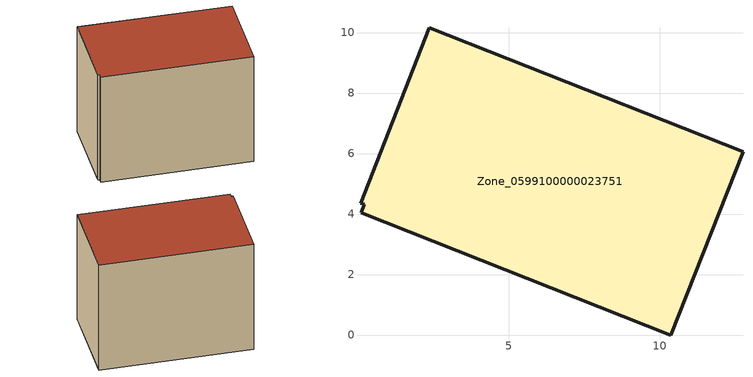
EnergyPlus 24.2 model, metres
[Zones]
Zone_0599100000023751
 floor ground (C_G): 0.23,4.32 0.11,4.36 2.38,10.15 12.75,6.06 10.37,0 0.12,4.04 z0
 wall outside (C_F): 10.37,0 12.75,6.06 2.38,10.15 0.11,4.36 0.23,4.32 0.12,4.04 10.37,0 z0:8.82
 roof outside (C_R): 0.23,4.32 0.12,4.04 10.37,0 12.75,6.06 2.38,10.15 0.11,4.36 z8.82
[BUILDING]
Pand.0599100000023751: North Axis=0; Terrain=City; Loads Convergence Tolerance Value=0.04; Temperature Convergence Tolerance Value=0.4; Solar Distribution=FullExterior; Maximum Number of Warmup Days=25; Minimum Number of Warmup Days=1
[Site:Location]
Rotterdam.The.Hague.AP_ZH_NLD Design_Conditions: Latitude=51.96; Longitude=4.45; Time Zone=1; Elevation=-4.5
[SITE:GROUNDTEMPERATURE:BUILDINGSURFACE]
18, 18, 18, 18, 18, 18, 18, 18, 18, 18, 18, 18
[MATERIAL] Thermal Absorptance=0.9; Solar Absorptance=0.7; Visible Absorptance=0.7
Name | Roughness | Thickness | Conductivity | Density | Specific Heat
G.TI.1946-1964 | MediumSmooth | 0.15 | 1 | 540 | 1210
F.TI.1946-1964 | Rough | 0.3 | 0.857143 | 1920 | 840
R.TI.1946-1964 | MediumRough | 0.2 | 0.277778 | 1500 | 1000
[CONSTRUCTION]
C_G: G.TI.1946-1964
C_F: F.TI.1946-1964
C_R: R.TI.1946-1964
[ZONE]
Zone_0599100000023751: Type=1; Multiplier=1; Ceiling Height=Autocalculate; Volume=Autocalculate; Floor Area=autocalculate; Part of Total Floor Area=Yes
[ZONEINFILTRATION:DESIGNFLOWRATE]
Infil_Zone_0599100000023751: Zone or ZoneList or Space or SpaceList=Zone_0599100000023751; Schedule=AlwaysOn; Design Flow Rate Calculation Method=Flow/Area; Flow Rate per Floor Area=0.003; Constant Term Coefficient=1; Temperature Term Coefficient=0; Velocity Term Coefficient=0; Velocity Squared Term Coefficient=0
[HVACTEMPLATE:ZONE:IDEALLOADSAIRSYSTEM]
Zone_0599100000023751: Maximum Heating Supply Air Temperature=50; Minimum Cooling Supply Air Temperature=13; Maximum Heating Supply Air Humidity Ratio=0.0156; Minimum Cooling Supply Air Humidity Ratio=0.0077; Heating Limit=NoLimit; Cooling Limit=NoLimit; Dehumidification Control Type=ConstantSensibleHeatRatio; Cooling Sensible Heat Ratio=0.7; Dehumidification Setpoint=60; Humidification Control Type=None; Humidification Setpoint=30; Outdoor Air Method=None; Outdoor Air Flow Rate per Person=0.00944; Outdoor Air Flow Rate per Zone Floor Area=0; Outdoor Air Flow Rate per Zone=0; Demand Controlled Ventilation Type=None; Outdoor Air Economizer Type=NoEconomizer; Heat Recovery Type=None; Sensible Heat Recovery Effectiveness=0.7; Latent Heat Recovery Effectiveness=0.65
[ZONECONTROL:THERMOSTAT]
ThermostatControl_Zone_0599100000023751: Zone or ZoneList=Zone_0599100000023751; Control Type Schedule=DualSetpointControlType; Control 1=Thermostat_Zone_0599100000023751; Temperature Difference Between Cutout And Setpoint=0
[THERMOSTATSETPOINT:DUALSETPOINT]
Thermostat_Zone_0599100000023751: Heating Setpoint Temperature Schedule=HeatingSetpoint_Zone_0599100000023751; Cooling Setpoint Temperature Schedule=CoolingSetpoint_Zone_0599100000023751
[SCHEDULE:COMPACT]
HeatingSetpoint_Zone_0599100000023751: Through: 12/31, For: AllDays, Until: 24:00, 21
CoolingSetpoint_Zone_0599100000023751: Through: 12/31, For: AllDays, Until: 24:00, 24
DualSetpointControlType: Through: 12/31, For: AllDays, Until: 24:00, 4
AlwaysOn: Through: 12/31, For: AllDays, Until: 24:00, 1
